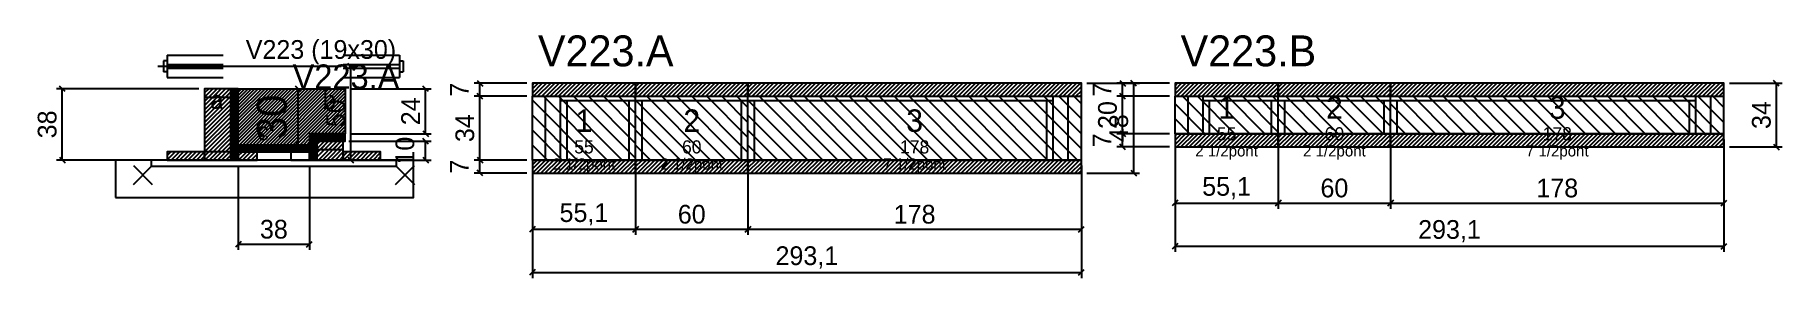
# Model space of a CAD drawing. Extents: x -69 to 864, y -97 to 33.
import ezdxf
from ezdxf.enums import TextEntityAlignment as Align

# ---------------------------------------------------------------- set-up
doc = ezdxf.new("R2010")
doc.units = 0
for name, color, linetype in [('5', 5, 'Continuous'), ('barrote', 126, 'Continuous'), ('CONCRETO', 251, 'Continuous'), ('COTA', 241, 'Continuous'), ('Cota Seção (2x)', 241, 'Continuous'), ('detalhes', 7, 'Continuous'), ('Hachura', 251, 'Continuous'), ('Madeira', 126, 'Continuous'), ('NOMENCLATURA', 7, 'Continuous'), ('Painéis', 200, 'Continuous'), ('presilha', 224, 'Continuous'), ('Reaproveitamento', 30, 'Continuous'), ('SARR_2.2x7', 40, 'Continuous'), ('SARR_3.5x7', 81, 'Continuous'), ('SCO-___-LAJ', 224, 'Continuous'), ('TENSOR', 224, 'Continuous'), ('texto', 7, 'Continuous'), ('Texto Seção', 7, 'Continuous')]:
    doc.layers.add(name, color=color, linetype=linetype)
doc.dimstyles.new('PAINEL', dxfattribs={"dimtxt": 10, "dimasz": 3, "dimexe": 3, "dimexo": 3, "dimgap": 3, "dimtad": 1, "dimblk": 'OBLIQUE', "dimblk1": 'OBLIQUE', "dimcen": 2.5, "dimclrd": 4, "dimclre": 4, "dimclrt": 240, "dimazin": 3, "dimtfac": 1, "dimtmove": 0, "dimatfit": 3})
doc.dimstyles.new('SECAO2X', dxfattribs={"dimtxt": 16, "dimasz": 3, "dimexe": 3, "dimexo": 3, "dimgap": 3, "dimtad": 1, "dimblk": 'OBLIQUE', "dimblk1": 'OBLIQUE', "dimcen": 2.5, "dimclrd": 4, "dimclre": 4, "dimclrt": 240, "dimazin": 3, "dimtfac": 1, "dimtmove": 0, "dimatfit": 3})

# ---------------------------------------------------------------- blocks, each defined once
blk = doc.blocks.new('_OBLIQUE')
at = {"color": 0, "linetype": 'BYBLOCK'}
blk.add_line((-0.5, -0.5), (0.5, 0.5), dxfattribs=at)

msp = doc.modelspace()

# ---------------------------------------------------------------- hatches: boundary and pattern name
at = {"layer": 'COTA'}
h = msp.add_hatch(dxfattribs=at)
h.set_pattern_fill('ANSI31', scale=0.4)
h.paths.add_polyline_path([(40, -26), (40, 4), (97, 4), (97, -20), (78, -20), (78, -26)])
h = msp.add_hatch(dxfattribs=at)
h.set_pattern_fill('ANSI31', scale=0.5)
h.paths.add_polyline_path([(197, 0), (252.1, 0), (252.1, 7), (197, 7)])
h = msp.add_hatch(dxfattribs=at)
h.set_pattern_fill('ANSI31', scale=0.5)
h.paths.add_polyline_path([(252.1, 0), (312.1, 0), (312.1, 7), (252.1, 7)])
h = msp.add_hatch(dxfattribs=at)
h.set_pattern_fill('ANSI31', scale=0.5)
h.paths.add_polyline_path([(312.1, 0), (490.1, 0), (490.1, 7), (312.1, 7)])
h = msp.add_hatch(dxfattribs=at)
h.set_pattern_fill('ANSI31', scale=0.5)
h.paths.add_polyline_path([(540.1, 0), (595.2, 0), (595.2, 7), (540.1, 7)])
h = msp.add_hatch(dxfattribs=at)
h.set_pattern_fill('ANSI31', scale=0.5)
h.paths.add_polyline_path([(595.2, 0), (655.2, 0), (655.2, 7), (595.2, 7)])
h = msp.add_hatch(dxfattribs=at)
h.set_pattern_fill('ANSI31', scale=0.5)
h.paths.add_polyline_path([(655.2, 0), (833.2, 0), (833.2, 7), (655.2, 7)])
h = msp.add_hatch(dxfattribs=at)
h.set_pattern_fill('ANSI31', scale=0.5)
h.paths.add_polyline_path([(540.1, -27), (595.2, -27), (595.2, -20), (540.1, -20)])
h = msp.add_hatch(dxfattribs=at)
h.set_pattern_fill('ANSI31', scale=0.5)
h.paths.add_polyline_path([(595.2, -27), (655.2, -27), (655.2, -20), (595.2, -20)])
h = msp.add_hatch(dxfattribs=at)
h.set_pattern_fill('ANSI31', scale=0.5)
h.paths.add_polyline_path([(655.2, -27), (833.2, -27), (833.2, -20), (655.2, -20)])
h = msp.add_hatch(dxfattribs=at)
h.set_pattern_fill('ANSI31', scale=0.5)
h.paths.add_polyline_path([(197, -41), (252.1, -41), (252.1, -34), (197, -34)])
h = msp.add_hatch(dxfattribs=at)
h.set_pattern_fill('ANSI31', scale=0.5)
h.paths.add_polyline_path([(252.1, -41), (312.1, -41), (312.1, -34), (252.1, -34)])
h = msp.add_hatch(dxfattribs=at)
h.set_pattern_fill('ANSI31', scale=0.5)
h.paths.add_polyline_path([(312.1, -41), (490.1, -41), (490.1, -34), (312.1, -34)])
at = {"layer": 'Hachura'}
h = msp.add_hatch(dxfattribs=at)
h.set_pattern_fill('ANSI31', scale=0.5)
h.paths.add_polyline_path([(22, -34), (36, -34), (36, 4), (22, 4)])
h = msp.add_hatch(dxfattribs=at)
h.set_pattern_fill('ANSI31', scale=0.5)
h.paths.add_polyline_path([(22, -0.4), (36, -0.4), (36, 4), (22, 4)])
h = msp.add_hatch(dxfattribs=at)
h.set_pattern_fill('SOLID')
h.paths.add_polyline_path([(36, -34), (40, -34), (40, 4), (36, 4)])
h = msp.add_hatch(dxfattribs=at)
h.set_pattern_fill('SOLID')
h.paths.add_polyline_path([(40, -29.6), (78, -29.6), (78, -26), (40, -26)])
h = msp.add_hatch(dxfattribs=at)
h.set_pattern_fill('SOLID')
h.paths.add_polyline_path([(78, -24), (97, -24), (97, -20), (78, -20)])
h = msp.add_hatch(dxfattribs=at)
h.set_pattern_fill('SOLID')
h.paths.add_polyline_path([(78, -34), (82, -34), (82, -24), (78, -24)])
h = msp.add_hatch(dxfattribs=at)
h.set_pattern_fill('ANSI31', scale=0.5)
h.paths.add_polyline_path([(82, -34), (96, -34), (96, -24), (82, -24)])
h = msp.add_hatch(dxfattribs=at)
h.set_pattern_fill('ANSI31', scale=0.5)
h.paths.add_polyline_path([(82, -28.4), (96, -28.4), (96, -24), (82, -24)])
h = msp.add_hatch(dxfattribs=at)
h.set_pattern_fill('ANSI31', scale=0.5)
h.paths.add_polyline_path([(2, -34), (22, -34), (22, -29.6), (2, -29.6)])
h = msp.add_hatch(dxfattribs=at)
h.set_pattern_fill('ANSI31', scale=0.5)
h.paths.add_polyline_path([(40, -34), (50, -34), (50, -29.6), (40, -29.6)])
h = msp.add_hatch(dxfattribs=at)
h.set_pattern_fill('ANSI31', scale=0.5)
h.paths.add_polyline_path([(96, -34), (116, -34), (116, -29.6), (96, -29.6)])

# ---------------------------------------------------------------- linework, layer by layer
for p, q in [((0, 19), (0, 13)), ((2, 19), (0, 19)), ((2, 22), (32, 22)), ((2, 22), (2, 10)), ((96, 22), (126, 22)), ((126, 22), (126, 10)), ((126, 19), (128, 19)), ((128, 19), (128, 13)), ((2, 13), (0, 13)), ((2, 17), (32, 17)), ((2, 15), (32, 15)), ((2, 10), (32, 10)), ((96, 17), (126, 17)), ((96, 15), (126, 15)), ((96, 10), (126, 10)), ((126, 13), (128, 13))]:
    msp.add_line(p, q)
at = {"layer": 'barrote'}
msp.add_lwpolyline([(-25.5, -54), (133.5, -54), (133.5, -34), (-25.5, -34)], close=True, dxfattribs=at)
at = {"layer": 'CONCRETO'}
msp.add_lwpolyline([(40, -26), (40, 4), (97, 4), (97, -20), (78, -20), (78, -26)], close=True, dxfattribs=at)
at = {"layer": 'Madeira'}
for points in [[(22, -34), (36, -34), (36, 4), (22, 4)], [(22, -0.4), (36, -0.4), (36, 4), (22, 4)], [(82, -34), (96, -34), (96, -24), (82, -24)], [(82, -28.4), (96, -28.4), (96, -24), (82, -24)], [(2, -34), (22, -34), (22, -29.6), (2, -29.6)], [(22, -34), (36, -34), (36, -29.6), (22, -29.6)], [(40, -34), (50, -34), (50, -29.6), (40, -29.6)], [(68, -34), (78, -34), (78, -29.6), (68, -29.6)], [(96, -34), (116, -34), (116, -29.6), (96, -29.6)]]:
    msp.add_lwpolyline(points, close=True, dxfattribs=at)
at = {"layer": 'Painéis'}
for p, q in [((197, 0), (252.1, 0)), ((197, -34), (197, 0)), ((252.1, -34), (252.1, 0)), ((252.1, -34), (252.1, 0)), ((252.1, 0), (312.1, 0)), ((252.1, -34), (252.1, 0)), ((312.1, -34), (312.1, 0)), ((312.1, -34), (312.1, 0)), ((312.1, 0), (490.1, 0)), ((312.1, -34), (312.1, 0)), ((490.1, -34), (490.1, 0)), ((540.1, 0), (595.2, 0)), ((540.1, -20), (540.1, 0)), ((595.2, -20), (595.2, 0)), ((595.2, -20), (595.2, 0)), ((595.2, 0), (655.2, 0)), ((595.2, -20), (595.2, 0)), ((655.2, -20), (655.2, 0)), ((655.2, -20), (655.2, 0)), ((655.2, 0), (833.2, 0)), ((655.2, -20), (655.2, 0)), ((833.2, -20), (833.2, 0)), ((540.1, -20), (595.2, -20)), ((595.2, -20), (655.2, -20)), ((655.2, -20), (833.2, -20)), ((197, -34), (252.1, -34)), ((252.1, -34), (312.1, -34)), ((312.1, -34), (490.1, -34))]:
    msp.add_line(p, q, dxfattribs=at)
for points in [[(36, -34), (40, -34), (40, 4), (36, 4)], [(40, -29.6), (78, -29.6), (78, -26), (40, -26)], [(78, -24), (97, -24), (97, -20), (78, -20)], [(78, -34), (82, -34), (82, -24), (78, -24)]]:
    msp.add_lwpolyline(points, close=True, dxfattribs=at)
at = {"layer": 'presilha'}
for p, q in [((-16, -47), (-6, -37)), ((-16, -37), (-6, -47)), ((124, -47), (134, -37)), ((124, -37), (134, -47))]:
    msp.add_line(p, q, dxfattribs=at)
at = {"layer": 'Reaproveitamento', "color": 30}
for p, q in [((237, -34), (203, 0)), ((245, -34), (211, 0)), ((252.1, -33.1), (219, 0)), ((252.1, -25.1), (227, 0)), ((252.1, -17.1), (235, 0)), ((252.1, -9.1), (243, 0)), ((252.1, -1.1), (251, 0)), ((292.1, -34), (258.1, 0)), ((300.1, -34), (266.1, 0)), ((308.1, -34), (274.1, 0)), ((312.1, -30), (282.1, 0)), ((312.1, -22), (290.1, 0)), ((312.1, -14), (298.1, 0)), ((312.1, -6), (306.1, 0)), ((352.1, -34), (318.1, 0)), ((360.1, -34), (326.1, 0)), ((368.1, -34), (334.1, 0)), ((376.1, -34), (342.1, 0)), ((384.1, -34), (350.1, 0)), ((392.1, -34), (358.1, 0)), ((400.1, -34), (366.1, 0)), ((408.1, -34), (374.1, 0)), ((416.1, -34), (382.1, 0)), ((424.1, -34), (390.1, 0)), ((432.1, -34), (398.1, 0)), ((440.1, -34), (406.1, 0)), ((448.1, -34), (414.1, 0)), ((456.1, -34), (422.1, 0)), ((464.1, -34), (430.1, 0)), ((472.1, -34), (438.1, 0)), ((480.1, -34), (446.1, 0)), ((488.1, -34), (454.1, 0)), ((490.1, -28), (462.1, 0)), ((490.1, -20), (470.1, 0)), ((490.1, -12), (478.1, 0)), ((490.1, -4), (486.1, 0)), ((564.1, -20), (544.1, 0)), ((572.1, -20), (552.1, 0)), ((580.1, -20), (560.1, 0)), ((588.1, -20), (568.1, 0)), ((595.2, -19.1), (576.1, 0)), ((595.2, -11.1), (584.1, 0)), ((595.2, -3.1), (592.1, 0)), ((619.2, -20), (599.2, 0)), ((627.2, -20), (607.2, 0)), ((635.2, -20), (615.2, 0)), ((643.2, -20), (623.2, 0)), ((651.2, -20), (631.2, 0)), ((655.2, -16), (639.2, 0)), ((655.2, -8), (647.2, 0)), ((655.2, 0), (655.2, 0)), ((679.2, -20), (659.2, 0)), ((687.2, -20), (667.2, 0)), ((695.2, -20), (675.2, 0)), ((703.2, -20), (683.2, 0)), ((711.2, -20), (691.2, 0)), ((719.2, -20), (699.2, 0)), ((727.2, -20), (707.2, 0)), ((735.2, -20), (715.2, 0)), ((743.2, -20), (723.2, 0)), ((751.2, -20), (731.2, 0)), ((759.2, -20), (739.2, 0)), ((767.2, -20), (747.2, 0)), ((775.2, -20), (755.2, 0)), ((783.2, -20), (763.2, 0)), ((791.2, -20), (771.2, 0)), ((799.2, -20), (779.2, 0)), ((807.2, -20), (787.2, 0)), ((815.2, -20), (795.2, 0)), ((823.2, -20), (803.2, 0)), ((831.2, -20), (811.2, 0)), ((833.2, -14), (819.2, 0)), ((833.2, -6), (827.2, 0)), ((229, -34), (197, -2)), ((284.1, -34), (252.1, -2)), ((344.1, -34), (312.1, -2)), ((556.1, -20), (540.1, -4)), ((611.2, -20), (595.2, -4)), ((671.2, -20), (655.2, -4)), ((221, -34), (197, -10)), ((213, -34), (197, -18)), ((276.1, -34), (252.1, -10)), ((268.1, -34), (252.1, -18)), ((336.1, -34), (312.1, -10)), ((328.1, -34), (312.1, -18)), ((548.1, -20), (540.1, -12)), ((603.2, -20), (595.2, -12)), ((663.2, -20), (655.2, -12)), ((205, -34), (197, -26)), ((260.1, -34), (252.1, -26)), ((320.1, -34), (312.1, -26)), ((540.1, -20), (540.1, -20)), ((595.2, -20), (595.2, -20)), ((655.2, -20), (655.2, -20)), ((197, -34), (197, -34)), ((252.1, -34), (252.1, -34)), ((312.1, -34), (312.1, -34))]:
    msp.add_line(p, q, dxfattribs=at)
at = {"layer": 'SARR_2.2x7'}
for p, q in [((204, -34), (204, 0)), ((483.1, -34), (483.1, 0)), ((547.1, -20), (547.1, 0)), ((826.2, -20), (826.2, 0)), ((212, -2.2), (252.1, -2.2)), ((252.1, -2.2), (312.1, -2.2)), ((312.1, -2.2), (475.1, -2.2)), ((555.1, -2.2), (595.2, -2.2)), ((595.2, -2.2), (655.2, -2.2)), ((655.2, -2.2), (818.2, -2.2))]:
    msp.add_line(p, q, dxfattribs=at)
at = {"layer": 'SARR_3.5x7'}
for p, q in [((212, -34), (212, 0)), ((252.1, -34), (252.1, 0)), ((252.1, -34), (252.1, 0)), ((312.1, -34), (312.1, 0)), ((312.1, -34), (312.1, 0)), ((475.1, -34), (475.1, 0)), ((555.1, -20), (555.1, 0)), ((595.2, -20), (595.2, 0)), ((595.2, -20), (595.2, 0)), ((655.2, -20), (655.2, 0)), ((655.2, -20), (655.2, 0)), ((818.2, -20), (818.2, 0)), ((215.5, -34), (215.5, -2.2)), ((248.6, -34), (248.6, -2.2)), ((255.6, -34), (255.6, -2.2)), ((308.6, -34), (308.6, -2.2)), ((315.6, -34), (315.6, -2.2)), ((471.6, -34), (471.6, -2.2)), ((558.6, -20), (558.6, -2.2)), ((591.7, -20), (591.7, -2.2)), ((598.7, -20), (598.7, -2.2)), ((651.7, -20), (651.7, -2.2)), ((658.7, -20), (658.7, -2.2)), ((814.7, -20), (814.7, -2.2)), ((555.1, -20), (558.6, -20)), ((591.7, -20), (595.2, -20)), ((595.2, -20), (598.7, -20)), ((651.7, -20), (655.2, -20)), ((655.2, -20), (658.7, -20)), ((814.7, -20), (818.2, -20)), ((212, -34), (215.5, -34)), ((248.6, -34), (252.1, -34)), ((252.1, -34), (255.6, -34)), ((308.6, -34), (312.1, -34)), ((312.1, -34), (315.6, -34)), ((471.6, -34), (475.1, -34))]:
    msp.add_line(p, q, dxfattribs=at)
at = {"layer": 'SCO-___-LAJ'}
for points in [[(197, 0), (252.1, 0), (252.1, 7), (197, 7)], [(252.1, 0), (312.1, 0), (312.1, 7), (252.1, 7)], [(312.1, 0), (490.1, 0), (490.1, 7), (312.1, 7)], [(540.1, 0), (595.2, 0), (595.2, 7), (540.1, 7)], [(595.2, 0), (655.2, 0), (655.2, 7), (595.2, 7)], [(655.2, 0), (833.2, 0), (833.2, 7), (655.2, 7)], [(540.1, -27), (595.2, -27), (595.2, -20), (540.1, -20)], [(595.2, -27), (655.2, -27), (655.2, -20), (595.2, -20)], [(655.2, -27), (833.2, -27), (833.2, -20), (655.2, -20)], [(-6.5, -37.2), (124.5, -37.2), (124.5, -34), (-6.5, -34)], [(197, -41), (252.1, -41), (252.1, -34), (197, -34)], [(252.1, -41), (312.1, -41), (312.1, -34), (252.1, -34)], [(312.1, -41), (490.1, -41), (490.1, -34), (312.1, -34)]]:
    msp.add_lwpolyline(points, close=True, dxfattribs=at)
at = {"layer": 'TENSOR'}
msp.add_line((-3, 16), (95, 16), dxfattribs=at)

# ---------------------------------------------------------------- texts
at = {"layer": '5'}
for s, height, p in [('1', 12, (567.65, -6)), ('2', 12, (625.2, -6)), ('3', 12, (744.2, -6)), ('1', 12, (224.55, -13)), ('2', 12, (282.1, -13)), ('3', 12, (401.1, -13)), ('55', 7, (567.65, -20)), ('60', 7, (625.2, -20)), ('178', 7, (744.2, -20)), ('55', 7, (224.55, -27)), ('60', 7, (282.1, -27)), ('178', 7, (401.1, -27))]:
    msp.add_text(s, height=height, dxfattribs=at).set_placement(p, align=Align.MIDDLE_CENTER)
at = {"layer": 'detalhes'}
for s, p in [('a', (25, -6.7)), ('b', (85, -6.7)), ('c', (50, -23.5))]:
    msp.add_text(s, height=9.6, dxfattribs=at).set_placement(p)
at = {"layer": 'NOMENCLATURA'}
for s, p in [('V223.A', (200, 16)), ('V223.B', (543.1, 16))]:
    msp.add_text(s, height=16.5, dxfattribs=at).set_placement(p)
at = {"layer": 'texto', "char_height": 6, "attachment_point": 5}
for s, insert in [('2 1/2pont', (567.65, -30)), ('2 1/2pont', (625.2, -30)), ('7 1/2pont', (744.2, -30)), ('2 1/2pont', (224.55, -37)), ('2 1/2pont', (282.1, -37)), ('7 1/2pont', (401.1, -37))]:
    msp.add_mtext(s, dxfattribs=dict(at, insert=insert))
at = {"layer": 'Texto Seção'}
for s, height, p in [('V223 (19x30)', 10, (44, 20)), ('V223.A', 13, (69, 4))]:
    msp.add_text(s, height=height, dxfattribs=at).set_placement(p)

# ---------------------------------------------------------------- dimensions: what is measured, and where the dimension line sits
at = {"layer": 'COTA'}
for base, p1, p2 in [((100, -34), (96, -34), (96, 16)), ((-54, -34), (2, -34), (22, 4)), ((140, -20), (97, -20), (97, 4)), ((169, 0), (197, 0), (197, 7)), ((169, -34), (197, -34), (197, 0)), ((518.1, -41), (490.1, -41), (490.1, 7)), ((512.1, 0), (540.1, 0), (540.1, 7)), ((512.1, -20), (540.1, -20), (540.1, 0)), ((861.2, -27), (833.2, -27), (833.2, 7)), ((512.1, -27), (540.1, -27), (540.1, -20)), ((140, -34), (96, -34), (96, -24)), ((169, -41), (197, -41), (197, -34))]:
    msp.add_linear_dim(base=base, p1=p1, p2=p2, angle=90, dimstyle='PAINEL', dxfattribs=at).render()
for base, p1, p2 in [((540.1, -57), (540.1, -20), (595.2, -20)), ((540.1, -80), (540.1, -20), (833.2, -20)), ((595.2, -57), (595.2, -20), (655.2, -20)), ((655.2, -57), (655.2, -20), (833.2, -20)), ((40, -79), (40, -34), (78, -34)), ((197, -71), (197, -34), (252.1, -34)), ((197, -94), (197, -34), (490.1, -34)), ((252.1, -71), (252.1, -34), (312.1, -34)), ((312.1, -71), (312.1, -34), (490.1, -34))]:
    msp.add_linear_dim(base=base, p1=p1, p2=p2, dimstyle='PAINEL', dxfattribs=at).render()
at = {"layer": 'Cota Seção (2x)'}
msp.add_linear_dim(base=(72, -26), p1=(40, -26), p2=(40, 4), angle=90, dimstyle='SECAO2X', dxfattribs=at).render()

doc.saveas('drawing.dxf')
